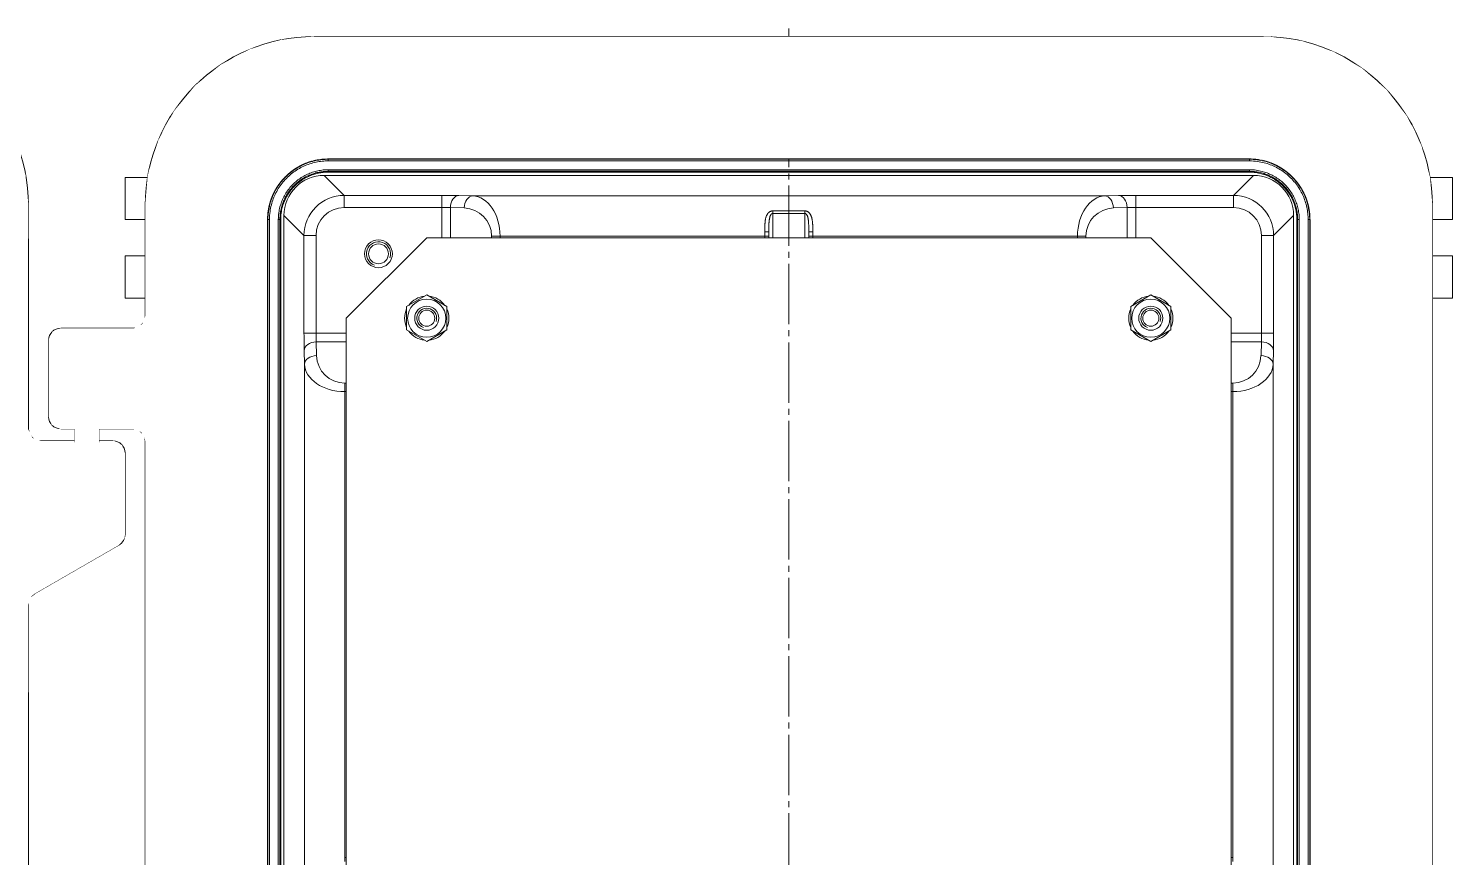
# Model space of a CAD drawing. Header units: millimetres. Extents: x -922 to 949, y -705 to 942.
# Drawn here: x 594.6 to 948.6, y 542.2 to 748.2 of the extents above; entities that cross this region are included whole.
import ezdxf

# ---------------------------------------------------------------- set-up
doc = ezdxf.new("R2010")
doc.units = ezdxf.units.MM
doc.linetypes.add('K5LT_AXLED', pattern=[19.5, 15, -1.5, 1.5, -1.5])
doc.linetypes.add('K5LT_THIN', pattern=[0])

# ---------------------------------------------------------------- blocks, each defined once
blk = doc.blocks.new('WIPEOUTCOLORING1')
blk.add_wipeout([(593.81, 712.39), (564.31, 371.72), (594.61, 704.24)])
blk.add_wipeout([(564.31, 371.72), (587.41, 344.7), (594.61, 704.24)])
blk.add_wipeout([(587.41, 344.7), (591.31, 351.9), (594.61, 704.24)])
blk.add_wipeout([(591.31, 351.9), (593.74, 359.72), (594.61, 648.73)])
blk.add_wipeout([(594.61, 648.73), (593.74, 359.72), (594.63, 648.42)])
blk.add_wipeout([(593.74, 359.72), (594.61, 605.14), (594.63, 648.42)])
blk.add_wipeout([(594.63, 648.42), (594.61, 605.14), (595.6, 646.5)])
blk.add_wipeout([(594.61, 605.14), (595.38, 607.15), (595.6, 646.5)])
blk.add_wipeout([(595.6, 646.5), (595.38, 607.15), (597.61, 645.73)])
blk.add_wipeout([(595.38, 607.15), (596.11, 607.74), (597.61, 645.73)])
blk.add_wipeout([(597.61, 645.73), (596.11, 607.74), (603.11, 645.73)])
blk.add_wipeout([(596.11, 607.74), (617.11, 619.86), (603.11, 645.73)])
blk.add_wipeout([(603.11, 645.73), (617.11, 619.86), (612.11, 645.73)])
blk.add_wipeout([(617.11, 619.86), (618.47, 621.54), (612.11, 645.73)])
blk.add_wipeout([(612.11, 645.73), (618.47, 621.54), (615.61, 645.73)])
blk.add_wipeout([(618.47, 621.54), (618.61, 622.46), (615.61, 645.73)])
blk.add_wipeout([(615.61, 645.73), (618.61, 622.46), (615.92, 645.71)])
blk.add_wipeout([(618.61, 622.46), (618.61, 623.73), (615.92, 645.71)])
blk.add_wipeout([(615.92, 645.71), (618.61, 623.73), (617.84, 644.74)])
blk.add_wipeout([(618.61, 623.73), (618.61, 642.73), (617.84, 644.74)])
blk = doc.blocks.new('U17')
at = {"color": 7, "linetype": 'K5LT_THIN', "lineweight": 18}
for p, q in [((594.61, 704.24), (594.61, 648.73)), ((597.61, 645.73), (603.11, 645.73)), ((603.38, 645.46), (603.11, 645.73)), ((603.11, 645.73), (606.11, 645.73)), ((612.11, 645.73), (615.61, 645.73)), ((615.34, 645.46), (615.61, 645.73)), ((600.11, 623.73), (600.11, 642.73)), ((600.38, 642.46), (600.11, 642.73)), ((600.38, 624), (600.38, 642.46)), ((609.35, 624.15), (609.35, 642.31)), ((618.34, 642.46), (618.61, 642.73)), ((618.34, 642.46), (618.34, 624)), ((618.61, 642.73), (618.61, 623.73)), ((600.38, 624), (600.11, 623.73)), ((618.34, 624), (618.61, 623.73)), ((618.61, 623.73), (618.61, 622.46)), ((617.11, 619.86), (596.11, 607.74)), ((603.38, 621), (603.11, 620.73)), ((615.61, 620.73), (603.11, 620.73)), ((615.34, 621), (615.61, 620.73)), ((594.61, 605.14), (594.61, 467.32))]:
    blk.add_line(p, q, dxfattribs=at)
for centre, major_axis, ratio, start_param, end_param in [((552.6, 704.21), (-29.72, -29.72), 0.999315, 2.356537, 3.926648), ((597.61, 648.73), (-2.12, -2.12), 0.999315, 5.49813, 7.068241), ((603.11, 642.73), (-2.12, 2.12), 0.999315, 5.49813, 7.068241), ((603.38, 642.46), (-2.12, -2.12), 0.999315, 3.927333, 5.497445), ((609.38, 645.46), (-6, 0), 0.026186, 0.02618, 1.566645), ((609.11, 645.47), (-4, 0), 0.026186, 5.560451, 6.283185), ((609.11, 645.47), (-4, 0), 0.026186, 0, 3.141593), ((609.35, 645.46), (6, 0), 0.026186, 4.713219, 6.257005), ((609.11, 645.47), (-4, 0), 0.026186, 3.141593, 3.864327), ((615.34, 642.46), (-2.12, 2.12), 0.999315, 3.927333, 5.497445), ((615.61, 642.73), (-2.12, -2.12), 0.999315, 2.356537, 3.926648), ((609.38, 642.47), (-9, 0), 0.017457, 0.02618, 1.567475), ((609.35, 642.47), (9, 0), 0.017457, 4.712389, 6.257005), ((603.11, 623.73), (-2.12, -2.12), 0.999315, 5.49813, 7.068241), ((609.38, 623.99), (-9, 0), 0.017457, 4.71571, 6.257005), ((603.38, 624), (2.12, -2.12), 0.999315, 3.927333, 5.497445), ((609.35, 623.99), (9, 0), 0.017457, 0.02618, 1.570796), ((615.34, 624), (2.12, 2.12), 0.999315, 3.927333, 5.497445), ((615.61, 623.73), (2.12, -2.12), 0.999315, 5.49813, 7.068241), ((609.38, 620.99), (-6, 0), 0.026186, 4.71654, 6.257005), ((609.11, 620.99), (-4, 0), 0.026186, 3.141593, 6.283185), ((609.11, 620.99), (-4, 0), 0.026186, 0, 1.570796), ((609.11, 620.99), (-4, 0), 0.026186, 1.570796, 3.141593), ((609.35, 620.99), (6, 0), 0.026186, 0.02618, 1.569966), ((615.61, 622.46), (-2.6, 1.5), 0.999543, 2.618192, 3.664994), ((597.61, 605.14), (-2.6, 1.5), 0.999543, 5.759784, 6.806586)]:
    blk.add_ellipse(centre, major_axis=major_axis, ratio=ratio, start_param=start_param, end_param=end_param, dxfattribs=at)
for points in [[(609.35, 645.31), (609.35, 645.3), (609.35, 645.27), (609.35, 645.17), (609.35, 645.04), (609.35, 644.86), (609.35, 644.64), (609.35, 644.39), (609.35, 644.01), (609.35, 643.59), (609.35, 643.17), (609.35, 642.92), (609.35, 642.71), (609.35, 642.55), (609.35, 642.41), (609.35, 642.34), (609.35, 642.31)], [(609.35, 621.15), (609.35, 621.15), (609.35, 621.18), (609.35, 621.28), (609.35, 621.42), (609.35, 621.6), (609.35, 621.81), (609.35, 622.07), (609.35, 622.44), (609.35, 622.87), (609.35, 623.29), (609.35, 623.54), (609.35, 623.74), (609.35, 623.91), (609.35, 624.04), (609.35, 624.12), (609.35, 624.15)]]:
    blk.add_open_spline(points, degree=3, knots=[0, 0, 0, 0, 1.69101, 3.165231, 4.488389, 5.840316, 7.232164, 8.583142, 9.933796, 12.685377, 13.89391, 14.836375, 15.504792, 16.171259, 16.669662, 17, 17, 17, 17], dxfattribs=at)
blk.add_blockref('WIPEOUTCOLORING1', (0, 0))
blk = doc.blocks.new('WIPEOUTCOLORING2')
for points in [[(901.64, 746.23), (783.62, 746.23), (903.17, 746.2)], [(653.92, 536.23), (653.92, 700.73), (620.62, 398.73)], [(600.61, 672.95), (599.64, 671.03), (602.62, 673.73)]]:
    blk.add_wipeout(points)
for points in [[(903.17, 746.2), (783.62, 746.23), (911.28, 745.11)], [(620.62, 398.73), (653.92, 700.73), (623.62, 426.73)]]:
    blk.add_wipeout(points)
for points in [[(783.62, 746.23), (665.61, 746.23), (911.28, 745.11)], [(653.92, 700.73), (653.94, 701.56), (623.62, 426.73)]]:
    blk.add_wipeout(points)
for points in [[(911.28, 745.11), (665.61, 746.23), (919.03, 742.46)], [(623.62, 426.73), (653.94, 701.56), (623.62, 536.23)]]:
    blk.add_wipeout(points)
for points in [[(665.61, 746.23), (657.46, 745.43), (919.03, 742.46)], [(653.94, 701.56), (653.99, 702.19), (623.62, 536.23)]]:
    blk.add_wipeout(points)
for points in [[(919.03, 742.46), (657.46, 745.43), (926.12, 738.36)], [(623.62, 536.23), (653.99, 702.19), (623.62, 645.73)]]:
    blk.add_wipeout(points)
for points in [[(657.46, 745.43), (649.62, 743.07), (926.12, 738.36)], [(653.99, 702.19), (654.02, 702.51), (623.62, 645.73)]]:
    blk.add_wipeout(points)
for points in [[(926.12, 738.36), (649.62, 743.07), (932.27, 732.96)], [(623.62, 645.73), (654.02, 702.51), (623.61, 646.03)]]:
    blk.add_wipeout(points)
for points in [[(649.62, 743.07), (642.39, 739.23), (932.27, 732.96)], [(654.02, 702.51), (654.04, 702.67), (623.61, 646.03)]]:
    blk.add_wipeout(points)
for points in [[(932.27, 732.96), (642.39, 739.23), (937.26, 726.47)], [(623.61, 646.03), (654.04, 702.67), (622.63, 647.95)]]:
    blk.add_wipeout(points)
for points in [[(642.39, 739.23), (636.04, 734.06), (937.26, 726.47)], [(654.04, 702.67), (654.05, 702.74), (622.63, 647.95)]]:
    blk.add_wipeout(points)
for points in [[(937.26, 726.47), (636.04, 734.06), (940.89, 719.13)], [(622.63, 647.95), (654.05, 702.74), (620.62, 648.73)]]:
    blk.add_wipeout(points)
for points in [[(636.04, 734.06), (630.82, 727.75), (940.89, 719.13)], [(654.05, 702.74), (654.06, 702.78), (620.62, 648.73)]]:
    blk.add_wipeout(points)
for points in [[(899.58, 715.86), (940.89, 719.13), (898.95, 715.91)], [(620.62, 648.73), (654.06, 702.78), (612.11, 648.73)]]:
    blk.add_wipeout(points)
for points in [[(940.89, 719.13), (899.58, 715.86), (943.04, 711.23)], [(654.06, 702.78), (654.18, 703.5), (612.11, 648.73)]]:
    blk.add_wipeout(points)
for points in [[(899.58, 715.86), (899.9, 715.82), (943.04, 711.23)], [(654.18, 703.5), (654.29, 704.05), (612.11, 648.73)]]:
    blk.add_wipeout(points)
for points in [[(901.96, 715.44), (943.04, 711.23), (901.92, 715.45)], [(654.29, 704.05), (654.35, 704.33), (612.11, 648.73)]]:
    blk.add_wipeout(points)
for points in [[(900.9, 715.67), (943.04, 711.23), (900.18, 715.79)], [(654.35, 704.33), (654.39, 704.46), (612.11, 648.73)]]:
    blk.add_wipeout(points)
for points in [[(900.18, 715.79), (943.04, 711.23), (900.14, 715.79)], [(654.39, 704.46), (654.4, 704.53), (612.11, 648.73)]]:
    blk.add_wipeout(points)
for points in [[(900.06, 715.8), (943.04, 711.23), (899.9, 715.82)], [(654.4, 704.53), (654.41, 704.56), (612.11, 648.73)]]:
    blk.add_wipeout(points)
for points in [[(943.04, 711.23), (900.06, 715.8), (900.14, 715.79)], [(654.41, 704.56), (654.57, 705.12), (612.11, 648.73)]]:
    blk.add_wipeout(points)
for points in [[(901.45, 715.56), (943.04, 711.23), (900.9, 715.67)], [(654.57, 705.12), (654.73, 705.63), (612.11, 648.73)]]:
    blk.add_wipeout(points)
for points in [[(901.72, 715.5), (943.04, 711.23), (901.45, 715.56)], [(654.73, 705.63), (654.82, 705.89), (612.11, 648.73)]]:
    blk.add_wipeout(points)
for points in [[(901.86, 715.46), (943.04, 711.23), (901.72, 715.5)], [(654.82, 705.89), (654.87, 706.01), (612.11, 648.73)]]:
    blk.add_wipeout(points)
for points in [[(943.04, 711.23), (901.86, 715.46), (901.92, 715.45)], [(654.87, 706.01), (654.89, 706.08), (612.11, 648.73)]]:
    blk.add_wipeout(points)
for points in [[(943.04, 711.23), (901.96, 715.44), (943.62, 704.24)], [(654.89, 706.08), (654.9, 706.11), (612.11, 648.73)]]:
    blk.add_wipeout(points)
for points in [[(903.28, 715.03), (943.62, 704.24), (903.03, 715.12)], [(654.9, 706.11), (655.12, 706.66), (612.11, 648.73)]]:
    blk.add_wipeout(points)
for points in [[(902.52, 715.28), (943.62, 704.24), (901.96, 715.44)], [(655.12, 706.66), (655.35, 707.16), (612.11, 648.73)]]:
    blk.add_wipeout(points)
for points in [[(943.62, 704.24), (902.52, 715.28), (903.03, 715.12)], [(655.35, 707.16), (655.47, 707.41), (612.11, 648.73)]]:
    blk.add_wipeout(points)
for points in [[(943.62, 704.24), (903.28, 715.03), (943.62, 700.73)], [(655.47, 707.41), (655.53, 707.53), (612.11, 648.73)]]:
    blk.add_wipeout(points)
for points in [[(905.58, 713.98), (943.62, 700.73), (905.02, 714.27)], [(655.53, 707.53), (655.56, 707.6), (612.11, 648.73)]]:
    blk.add_wipeout(points)
for points in [[(904.05, 714.73), (943.62, 700.73), (903.5, 714.95)], [(655.56, 707.6), (655.57, 707.63), (612.11, 648.73)]]:
    blk.add_wipeout(points)
for points in [[(903.5, 714.95), (943.62, 700.73), (903.47, 714.96)], [(655.57, 707.63), (655.87, 708.18), (612.11, 648.73)]]:
    blk.add_wipeout(points)
for points in [[(903.41, 714.98), (943.62, 700.73), (903.28, 715.03)], [(655.87, 708.18), (656.15, 708.66), (612.11, 648.73)]]:
    blk.add_wipeout(points)
for points in [[(943.62, 700.73), (903.41, 714.98), (903.47, 714.96)], [(656.15, 708.66), (656.3, 708.9), (612.11, 648.73)]]:
    blk.add_wipeout(points)
for points in [[(904.55, 714.5), (943.62, 700.73), (904.05, 714.73)], [(656.3, 708.9), (656.38, 709.02), (612.11, 648.73)]]:
    blk.add_wipeout(points)
for points in [[(904.8, 714.38), (943.62, 700.73), (904.55, 714.5)], [(656.38, 709.02), (656.41, 709.07), (612.11, 648.73)]]:
    blk.add_wipeout(points)
for points in [[(904.93, 714.32), (943.62, 700.73), (904.8, 714.38)], [(656.41, 709.07), (656.43, 709.1), (612.11, 648.73)]]:
    blk.add_wipeout(points)
for points in [[(904.99, 714.29), (943.62, 700.73), (904.93, 714.32)], [(656.43, 709.1), (656.78, 709.61), (612.11, 648.73)]]:
    blk.add_wipeout(points)
for points in [[(943.62, 700.73), (904.99, 714.29), (905.02, 714.27)], [(602.62, 673.73), (599.64, 671.03), (620.62, 673.73)]]:
    blk.add_wipeout(points)
for points in [[(940.89, 719.13), (630.82, 727.75), (898.95, 715.91)], [(943.62, 700.73), (905.58, 713.98), (943.62, 691.73)], [(599.64, 671.03), (599.62, 670.73), (620.62, 673.73)]]:
    blk.add_wipeout(points)
for points in [[(898.12, 715.93), (630.82, 727.75), (783.62, 715.93)], [(907.85, 712.41), (943.62, 691.73), (907.82, 712.43)], [(620.62, 673.73), (599.62, 670.73), (620.93, 673.74)]]:
    blk.add_wipeout(points)
for points in [[(783.62, 715.93), (630.82, 727.75), (669.12, 715.93)], [(906.5, 713.42), (943.62, 691.73), (906.47, 713.43)], [(599.62, 670.73), (599.62, 651.73), (620.93, 673.74)]]:
    blk.add_wipeout(points)
for points in [[(630.82, 727.75), (626.92, 720.55), (669.12, 715.93)], [(906.47, 713.43), (943.62, 691.73), (906.41, 713.47)]]:
    blk.add_wipeout(points)
for points in [[(669.12, 715.93), (626.92, 720.55), (667.54, 715.85)], [(906.06, 713.69), (943.62, 691.73), (905.58, 713.98)]]:
    blk.add_wipeout(points)
for points in [[(626.92, 720.55), (624.49, 712.73), (667.54, 715.85)], [(906.29, 713.55), (943.62, 691.73), (906.06, 713.69)]]:
    blk.add_wipeout(points)
for points in [[(667.54, 715.85), (624.49, 712.73), (667.51, 715.84)], [(943.62, 691.73), (906.29, 713.55), (906.41, 713.47)]]:
    blk.add_wipeout(points)
for points in [[(624.49, 712.73), (624.21, 711.23), (667.51, 715.84)], [(907, 713.07), (943.62, 691.73), (906.5, 713.42)]]:
    blk.add_wipeout(points)
for points in [[(667.51, 715.84), (624.21, 711.23), (667.44, 715.84)], [(907.44, 712.74), (943.62, 691.73), (907, 713.07)]]:
    blk.add_wipeout(points)
for points in [[(665.45, 715.48), (624.21, 711.23), (664.93, 715.34)], [(907.66, 712.56), (943.62, 691.73), (907.44, 712.74)]]:
    blk.add_wipeout(points)
for points in [[(664.93, 715.34), (624.21, 711.23), (664.34, 715.16)], [(907.77, 712.48), (943.62, 691.73), (907.66, 712.56)]]:
    blk.add_wipeout(points)
for points in [[(624.21, 711.23), (623.62, 704.24), (664.34, 715.16)], [(943.62, 691.73), (907.77, 712.48), (907.82, 712.43)]]:
    blk.add_wipeout(points)
for points in [[(664.34, 715.16), (623.62, 704.24), (664.31, 715.15)], [(908.32, 712), (943.62, 691.73), (907.85, 712.41)]]:
    blk.add_wipeout(points)
for points in [[(664.11, 715.08), (623.62, 704.24), (663.85, 714.99)], [(943.62, 691.73), (908.32, 712), (943.62, 681.23)]]:
    blk.add_wipeout(points)
for points in [[(663.85, 714.99), (623.62, 704.24), (663.34, 714.79)], [(912.99, 703.91), (943.62, 681.23), (912.98, 703.94)]]:
    blk.add_wipeout(points)
for points in [[(623.62, 704.24), (623.62, 700.73), (663.34, 714.79)], [(911.14, 708.58), (943.62, 681.23), (911.12, 708.61)]]:
    blk.add_wipeout(points)
for points in [[(663.34, 714.79), (623.62, 700.73), (662.76, 714.54)], [(911.12, 708.61), (943.62, 681.23), (911.08, 708.67)]]:
    blk.add_wipeout(points)
for points in [[(661.27, 713.74), (623.62, 700.73), (661.24, 713.73)], [(909.86, 710.38), (943.62, 681.23), (909.5, 710.8)]]:
    blk.add_wipeout(points)
for points in [[(661.24, 713.73), (623.62, 700.73), (661.18, 713.69)], [(909.5, 710.8), (943.62, 681.23), (909.09, 711.26)]]:
    blk.add_wipeout(points)
for points in [[(623.62, 700.73), (623.62, 691.73), (661.18, 713.69)], [(908.72, 711.63), (943.62, 681.23), (908.32, 712)]]:
    blk.add_wipeout(points)
for points in [[(661.18, 713.69), (623.62, 691.73), (661.06, 713.62)], [(908.92, 711.43), (943.62, 681.23), (908.72, 711.63)]]:
    blk.add_wipeout(points)
for points in [[(659.05, 712.11), (623.62, 691.73), (658.59, 711.69)], [(909.01, 711.33), (943.62, 681.23), (908.92, 711.43)]]:
    blk.add_wipeout(points)
for points in [[(658.59, 711.69), (623.62, 691.73), (658.57, 711.67)], [(909.06, 711.28), (943.62, 681.23), (909.01, 711.33)]]:
    blk.add_wipeout(points)
for points in [[(623.62, 691.73), (623.62, 681.23), (658.57, 711.67)], [(943.62, 681.23), (909.06, 711.28), (909.09, 711.26)]]:
    blk.add_wipeout(points)
for points in [[(658.57, 711.67), (623.62, 681.23), (658.52, 711.62)], [(910.55, 709.48), (943.62, 681.23), (910.19, 709.98)]]:
    blk.add_wipeout(points)
for points in [[(658.42, 711.52), (623.62, 681.23), (658.22, 711.33)], [(910.19, 709.98), (943.62, 681.23), (910.16, 710)]]:
    blk.add_wipeout(points)
for points in [[(658.22, 711.33), (623.62, 681.23), (657.84, 710.92)], [(910.04, 710.17), (943.62, 681.23), (909.86, 710.38)]]:
    blk.add_wipeout(points)
for points in [[(623.62, 681.23), (623.62, 676.73), (657.84, 710.92)], [(910.12, 710.06), (943.62, 681.23), (910.04, 710.17)]]:
    blk.add_wipeout(points)
for points in [[(657.84, 710.92), (623.62, 676.73), (657.44, 710.46)], [(943.62, 681.23), (910.12, 710.06), (910.16, 710)]]:
    blk.add_wipeout(points)
for points in [[(623.62, 676.73), (622.85, 674.72), (657.44, 710.46)], [(910.86, 709.02), (943.62, 681.23), (910.55, 709.48)]]:
    blk.add_wipeout(points)
for points in [[(657.44, 710.46), (622.85, 674.72), (657.42, 710.43)], [(911.01, 708.79), (943.62, 681.23), (910.86, 709.02)]]:
    blk.add_wipeout(points)
for points in [[(943.62, 681.23), (911.01, 708.79), (911.08, 708.67)], [(620.93, 673.74), (599.62, 651.73), (622.85, 674.72)]]:
    blk.add_wipeout(points)
for points in [[(912.18, 706.51), (943.62, 681.23), (911.93, 707.09)], [(599.62, 651.73), (600.39, 649.72), (622.85, 674.72)]]:
    blk.add_wipeout(points)
for points in [[(622.85, 674.72), (600.39, 649.72), (657.42, 710.43)], [(911.93, 707.09), (943.62, 681.23), (911.91, 707.12)]]:
    blk.add_wipeout(points)
for points in [[(600.39, 649.72), (602.32, 648.74), (657.42, 710.43)], [(911.44, 708.05), (943.62, 681.23), (911.14, 708.58)]]:
    blk.add_wipeout(points)
for points in [[(657.42, 710.43), (602.32, 648.74), (657.37, 710.38)], [(911.7, 707.56), (943.62, 681.23), (911.44, 708.05)]]:
    blk.add_wipeout(points)
for points in [[(602.32, 648.74), (602.62, 648.73), (657.37, 710.38)], [(911.82, 707.31), (943.62, 681.23), (911.7, 707.56)]]:
    blk.add_wipeout(points)
for points in [[(657.37, 710.38), (602.62, 648.73), (657.29, 710.27)], [(911.88, 707.18), (943.62, 681.23), (911.82, 707.31)]]:
    blk.add_wipeout(points)
for points in [[(602.62, 648.73), (606.11, 648.73), (657.29, 710.27)], [(943.62, 681.23), (911.88, 707.18), (911.91, 707.12)]]:
    blk.add_wipeout(points)
for points in [[(657.29, 710.27), (606.11, 648.73), (657.11, 710.05)], [(912.55, 705.51), (943.62, 681.23), (912.54, 705.54)]]:
    blk.add_wipeout(points)
for points in [[(606.11, 648.73), (606.11, 645.4), (657.11, 710.05)], [(912.54, 705.54), (943.62, 681.23), (912.52, 705.61)]]:
    blk.add_wipeout(points)
for points in [[(657.11, 710.05), (606.11, 645.4), (656.78, 709.61)], [(912.38, 706), (943.62, 681.23), (912.18, 706.51)]]:
    blk.add_wipeout(points)
for points in [[(912.47, 705.74), (943.62, 681.23), (912.38, 706)], [(612.11, 648.73), (606.11, 645.4), (612.11, 645.4)]]:
    blk.add_wipeout(points)
for points in [[(606.11, 645.4), (612.11, 648.73), (656.78, 709.61)], [(943.62, 681.23), (912.47, 705.74), (912.52, 705.61)]]:
    blk.add_wipeout(points)
for points in [[(623.62, 681.23), (658.42, 711.52), (658.52, 711.62)], [(912.73, 704.92), (943.62, 681.23), (912.55, 705.51)]]:
    blk.add_wipeout(points)
for points in [[(659.87, 712.79), (623.62, 691.73), (659.85, 712.77)], [(912.87, 704.4), (943.62, 681.23), (912.73, 704.92)]]:
    blk.add_wipeout(points)
for points in [[(659.85, 712.77), (623.62, 691.73), (659.79, 712.73)], [(912.93, 704.13), (943.62, 681.23), (912.87, 704.4)]]:
    blk.add_wipeout(points)
for points in [[(659.47, 712.47), (623.62, 691.73), (659.05, 712.11)], [(912.96, 704), (943.62, 681.23), (912.93, 704.13)]]:
    blk.add_wipeout(points)
for points in [[(659.68, 712.64), (623.62, 691.73), (659.47, 712.47)], [(943.62, 681.23), (912.96, 704), (912.98, 703.94)]]:
    blk.add_wipeout(points)
for points in [[(623.62, 691.73), (659.68, 712.64), (659.79, 712.73)], [(913.1, 703.31), (943.62, 681.23), (912.99, 703.91)]]:
    blk.add_wipeout(points)
for points in [[(660.37, 713.16), (623.62, 691.73), (659.87, 712.79)], [(943.62, 681.23), (913.1, 703.31), (943.62, 536.23)]]:
    blk.add_wipeout(points)
for points in [[(660.83, 713.47), (623.62, 691.73), (660.37, 713.16)], [(913.24, 702.31), (943.62, 536.23), (913.24, 702.34)]]:
    blk.add_wipeout(points)
for points in [[(623.62, 691.73), (660.83, 713.47), (661.06, 713.62)], [(913.18, 702.79), (943.62, 536.23), (913.1, 703.31)]]:
    blk.add_wipeout(points)
for points in [[(661.8, 714.05), (623.62, 700.73), (661.27, 713.74)], [(913.21, 702.54), (943.62, 536.23), (913.18, 702.79)]]:
    blk.add_wipeout(points)
for points in [[(662.29, 714.31), (623.62, 700.73), (661.8, 714.05)], [(913.23, 702.41), (943.62, 536.23), (913.21, 702.54)]]:
    blk.add_wipeout(points)
for points in [[(662.54, 714.43), (623.62, 700.73), (662.29, 714.31)], [(943.62, 536.23), (913.23, 702.41), (913.24, 702.34)]]:
    blk.add_wipeout(points)
for points in [[(662.67, 714.49), (623.62, 700.73), (662.54, 714.43)], [(943.62, 536.23), (913.24, 702.31), (943.62, 391.23)]]:
    blk.add_wipeout(points)
for points in [[(662.73, 714.52), (623.62, 700.73), (662.67, 714.49)], [(943.62, 391.23), (913.24, 702.31), (943.62, 380.73)]]:
    blk.add_wipeout(points)
for points in [[(623.62, 700.73), (662.73, 714.52), (662.76, 714.54)], [(913.24, 702.31), (913.32, 700.73), (943.62, 380.73)]]:
    blk.add_wipeout(points)
for points in [[(664.24, 715.13), (623.62, 704.24), (664.11, 715.08)], [(943.62, 380.73), (913.32, 700.73), (943.62, 371.73)]]:
    blk.add_wipeout(points)
for points in [[(623.62, 704.24), (664.24, 715.13), (664.31, 715.15)], [(913.32, 700.73), (913.32, 536.23), (943.62, 371.73)]]:
    blk.add_wipeout(points)
blk.add_wipeout([(666.54, 715.71), (624.21, 711.23), (665.94, 715.59)])
blk.add_wipeout([(665.94, 715.59), (624.21, 711.23), (665.91, 715.59)])
blk.add_wipeout([(665.71, 715.54), (624.21, 711.23), (665.45, 715.48)])
blk.add_wipeout([(665.84, 715.57), (624.21, 711.23), (665.71, 715.54)])
blk.add_wipeout([(624.21, 711.23), (665.84, 715.57), (665.91, 715.59)])
blk.add_wipeout([(667.05, 715.79), (624.21, 711.23), (666.54, 715.71)])
blk.add_wipeout([(667.31, 715.82), (624.21, 711.23), (667.05, 715.79)])
blk.add_wipeout([(624.21, 711.23), (667.31, 715.82), (667.44, 715.84)])
blk.add_wipeout([(630.82, 727.75), (898.12, 715.93), (898.95, 715.91)])
blk = doc.blocks.new('U18')
at = {"color": 30, "linetype": 'K5LT_AXLED', "lineweight": 18, "true_color": 0xff8000}
blk.add_line((783.62, 748.23), (783.62, 324.23), dxfattribs=at)
at = {"color": 7, "linetype": 'K5LT_THIN', "lineweight": 18}
for p, q in [((665.61, 746.23), (901.64, 746.23)), ((669.12, 715.93), (898.12, 715.93)), ((669.12, 715.93), (669.12, 715.73)), ((669.12, 715.73), (898.12, 715.73)), ((669.12, 715.73), (669.12, 715.33)), ((669.12, 715.33), (898.12, 715.33)), ((898.12, 715.93), (898.12, 715.73)), ((898.12, 715.73), (898.12, 715.33)), ((668.12, 711.73), (899.12, 711.73)), ((673.09, 706.75), (668.12, 711.73)), ((669.12, 713.13), (669.12, 712.73)), ((669.12, 713.13), (898.12, 713.13)), ((669.12, 712.73), (898.12, 712.73)), ((669.12, 712.73), (669.12, 712.53)), ((669.12, 712.53), (898.12, 712.53)), ((894.15, 706.75), (899.12, 711.73)), ((898.12, 713.13), (898.12, 712.73)), ((898.12, 712.73), (898.12, 712.53)), ((618.62, 700.73), (618.62, 711.23)), ((618.62, 711.23), (624.21, 711.23)), ((943.04, 711.23), (948.62, 711.23)), ((948.62, 711.23), (948.62, 700.73)), ((697.38, 706.75), (673.09, 706.75)), ((673.09, 703.75), (673.09, 706.75)), ((697.38, 706.75), (697.38, 703.75)), ((705.05, 706.62), (701.62, 706.7)), ((862.19, 706.62), (705.05, 706.62)), ((862.19, 706.62), (865.62, 706.7)), ((894.15, 706.75), (869.86, 706.75)), ((869.86, 703.75), (869.86, 706.75)), ((894.15, 706.75), (894.15, 703.75)), ((623.62, 676.73), (623.62, 704.24)), ((658.12, 370.72), (658.12, 701.73)), ((663.1, 696.75), (658.12, 701.73)), ((697.38, 703.75), (673.09, 703.75)), ((697.38, 696.23), (697.38, 703.75)), ((702.93, 703.62), (699.5, 703.71)), ((699.5, 696.23), (699.5, 703.71)), ((787.59, 702.9), (779.65, 702.9)), ((779.65, 702.9), (779.65, 702.28)), ((787.59, 702.28), (779.65, 702.28)), ((779.65, 702.28), (779.65, 696.23)), ((787.59, 702.9), (787.59, 702.28)), ((787.59, 696.23), (787.59, 702.28)), ((864.32, 703.62), (867.74, 703.71)), ((867.74, 703.71), (867.74, 696.23)), ((894.15, 703.75), (869.86, 703.75)), ((869.86, 703.75), (869.86, 696.23)), ((904.14, 696.75), (909.12, 701.73)), ((909.12, 701.73), (909.12, 370.72)), ((943.62, 704.24), (943.62, 368.21)), ((623.62, 700.73), (618.62, 700.73)), ((653.92, 371.72), (653.92, 700.73)), ((653.92, 700.73), (654.12, 700.73)), ((654.12, 371.72), (654.12, 700.73)), ((654.12, 700.73), (654.52, 700.73)), ((654.52, 371.72), (654.52, 700.73)), ((656.72, 700.73), (657.12, 700.73)), ((656.72, 371.72), (656.72, 700.73)), ((657.12, 371.72), (657.12, 700.73)), ((657.12, 700.73), (657.32, 700.73)), ((657.32, 371.72), (657.32, 700.73)), ((778.65, 697.59), (778.65, 696.23)), ((788.59, 696.23), (788.59, 697.59)), ((909.92, 700.73), (909.92, 371.72)), ((910.12, 700.73), (909.92, 700.73)), ((910.12, 700.73), (910.12, 371.72)), ((910.52, 700.73), (910.12, 700.73)), ((910.52, 700.73), (910.52, 371.72)), ((912.72, 700.73), (912.72, 371.72)), ((913.12, 700.73), (912.72, 700.73)), ((913.12, 700.73), (913.12, 371.72)), ((913.32, 700.73), (913.12, 700.73)), ((913.32, 700.73), (913.32, 371.72)), ((948.62, 700.73), (943.62, 700.73)), ((663.1, 696.75), (666.1, 696.75)), ((663.1, 696.75), (663.1, 672.47)), ((666.1, 696.75), (666.1, 672.47)), ((673.62, 676.23), (693.62, 696.23)), ((693.62, 696.23), (873.62, 696.23)), ((709.74, 696.62), (711.86, 696.62)), ((709.74, 696.23), (709.74, 696.62)), ((777.65, 696.62), (711.86, 696.62)), ((711.86, 696.23), (711.86, 696.62)), ((777.65, 696.62), (778.65, 696.62)), ((777.65, 696.62), (777.65, 696.23)), ((778.65, 696.62), (778.65, 696.23)), ((789.59, 696.62), (788.6, 696.62)), ((788.6, 696.23), (788.6, 696.62)), ((855.38, 696.62), (789.59, 696.62)), ((789.59, 696.23), (789.59, 696.62)), ((857.5, 696.62), (855.38, 696.62)), ((855.38, 696.62), (855.38, 696.23)), ((857.5, 696.62), (857.5, 696.23)), ((873.62, 696.23), (893.62, 676.23)), ((901.14, 696.75), (904.14, 696.75)), ((901.14, 672.47), (901.14, 696.75)), ((904.14, 672.47), (904.14, 696.75)), ((618.62, 681.23), (618.62, 691.73)), ((618.62, 691.73), (623.62, 691.73)), ((943.62, 691.73), (948.62, 691.73)), ((948.62, 691.73), (948.62, 681.23)), ((623.62, 681.23), (618.62, 681.23)), ((688.62, 679.11), (693.62, 682)), ((693.62, 682), (698.62, 679.11)), ((868.62, 679.11), (873.62, 682)), ((873.62, 682), (878.62, 679.11)), ((948.62, 681.23), (943.62, 681.23)), ((673.62, 396.23), (673.62, 676.23)), ((688.62, 673.34), (688.62, 679.11)), ((698.62, 679.11), (698.62, 673.34)), ((868.62, 673.34), (868.62, 679.11)), ((878.62, 679.11), (878.62, 673.34)), ((893.62, 676.23), (893.62, 396.23)), ((602.62, 673.73), (620.62, 673.73)), ((693.62, 670.45), (688.62, 673.34)), ((698.62, 673.34), (693.62, 670.45)), ((873.62, 670.45), (868.62, 673.34)), ((878.62, 673.34), (873.62, 670.45)), ((599.62, 651.73), (599.62, 670.73)), ((666.1, 672.47), (663.1, 672.47)), ((666.1, 672.47), (673.62, 672.47)), ((666.23, 666.92), (666.14, 670.35)), ((666.14, 670.35), (673.62, 670.35)), ((893.62, 672.47), (901.14, 672.47)), ((893.62, 670.35), (901.1, 670.35)), ((901.01, 666.92), (901.1, 670.35)), ((904.14, 672.47), (901.14, 672.47)), ((663.23, 664.8), (663.14, 668.23)), ((904.01, 664.8), (904.1, 668.23)), ((663.23, 664.8), (663.23, 407.65)), ((904.01, 407.65), (904.01, 664.8)), ((673.23, 660.11), (673.23, 657.99)), ((673.23, 660.11), (673.62, 660.11)), ((893.62, 660.11), (894.01, 660.11)), ((894.01, 660.11), (894.01, 657.99)), ((673.23, 657.99), (673.23, 542.2)), ((673.23, 657.99), (673.62, 657.99)), ((893.62, 657.99), (894.01, 657.99)), ((894.01, 542.2), (894.01, 657.99)), ((620.62, 648.73), (602.62, 648.73)), ((606.11, 645.4), (606.11, 648.73)), ((612.11, 645.4), (612.11, 648.73)), ((623.62, 426.73), (623.62, 645.73)), ((673.23, 542.2), (673.23, 541.2)), ((673.62, 542.2), (673.23, 542.2)), ((894.01, 542.2), (893.62, 542.2)), ((894.01, 542.2), (894.01, 541.2))]:
    blk.add_line(p, q, dxfattribs=at)
for centre, radius in [((684.62, 732.23), 5.1), ((684.62, 732.23), 4.19), ((750.62, 732.23), 5.1), ((750.62, 732.23), 4.19), ((816.62, 732.23), 5.1), ((816.62, 732.23), 4.19), ((882.62, 732.23), 5.1), ((882.62, 732.23), 4.19), ((681.62, 692.23), 3.46), ((681.62, 692.23), 2.46), ((637.62, 686.23), 5.1), ((637.62, 686.23), 4.19), ((929.62, 686.23), 5.1), ((929.62, 686.23), 4.19), ((693.62, 676.23), 4.75), ((873.62, 676.23), 4.75), ((693.62, 676.23), 3), ((693.62, 676.23), 2), ((873.62, 676.23), 3), ((873.62, 676.23), 2), ((637.62, 611.23), 5.1), ((929.62, 611.23), 5.1), ((637.62, 611.23), 4.19), ((929.62, 611.23), 4.19)]:
    blk.add_circle(centre, radius, dxfattribs=at)
for centre, radius, start, end in [((684.62, 732.23), 5, 340, 250), ((750.62, 732.23), 5, 340, 250), ((816.62, 732.23), 5, 340, 250), ((882.62, 732.23), 5, 340, 250), ((702.74, 696.62), 7, 0, 88.5), ((864.5, 696.62), 7, 91.5, 180), ((681.62, 692.23), 3, 340, 250), ((681.62, 692.23), 3, 340, 250), ((637.62, 686.23), 5, 340, 250), ((929.62, 686.23), 5, 340, 250), ((693.62, 676.23), 5.5, 95.38, 144.62), ((693.62, 676.23), 5.5, 35.38, 84.62), ((873.62, 676.23), 5.5, 95.38, 144.62), ((873.62, 676.23), 5.5, 35.38, 84.62), ((693.62, 676.23), 5.5, 155.38, 180), ((693.62, 676.23), 5.5, 180, 204.62), ((693.62, 676.23), 2.46, 340, 250), ((693.62, 676.23), 5.5, 335.38, 24.62), ((873.62, 676.23), 5.5, 155.38, 180), ((873.62, 676.23), 5.5, 180, 204.62), ((873.62, 676.23), 2.46, 340, 250), ((873.62, 676.23), 5.5, 335.38, 24.62), ((693.62, 676.23), 5.5, 215.38, 264.62), ((693.62, 676.23), 5.5, 275.38, 324.62), ((873.62, 676.23), 5.5, 215.38, 264.62), ((873.62, 676.23), 5.5, 275.38, 324.62), ((673.23, 667.11), 7, 181.5, 270), ((894.01, 667.11), 7, 270, 358.5), ((637.62, 611.23), 5, 340, 250), ((929.62, 611.23), 5, 340, 250)]:
    blk.add_arc(centre, radius, start, end, dxfattribs=at)
for centre, major_axis, ratio, start_param, end_param in [((665.64, 704.21), (29.72, -29.72), 0.999315, 2.356537, 3.926648), ((901.61, 704.21), (-29.72, -29.72), 0.999315, 2.356537, 3.926648), ((668.12, 701.72), (-7.08, 7.08), 0.999315, 5.49813, 7.068241), ((899.12, 701.72), (7.08, 7.08), 0.999315, 5.49813, 7.068241), ((673.1, 696.75), (-7.07, 7.07), 0.999726, 5.49813, 7.068241), ((697.38, 706.59), (-6, 0), 0.026186, 3.926991, 4.712389), ((701.62, 703.71), (-0.08, -3), 0.706986, 3.178615, 4.7309), ((705.05, 703.62), (-0.08, -3), 0.706986, 3.178615, 4.7309), ((704.86, 696.62), (0, -10), 0.7, 1.570796, 3.115413), ((862.38, 696.62), (0, -10), 0.7, 3.167773, 4.712389), ((862.19, 703.62), (-0.08, 3), 0.706986, 4.693878, 6.246163), ((869.86, 706.59), (6, 0), 0.026186, 1.570796, 2.356194), ((865.62, 703.71), (-0.08, 3), 0.706986, 4.693878, 6.246163), ((894.14, 696.75), (7.07, 7.07), 0.999726, 5.49813, 7.068241), ((673.1, 696.75), (-4.95, 4.95), 0.999315, 5.49813, 7.068241), ((697.38, 703.59), (-3, 0), 0.052372, 3.926991, 4.712389), ((869.86, 703.59), (3, 0), 0.052372, 1.570796, 2.356194), ((894.14, 696.75), (4.95, 4.95), 0.999315, 5.49813, 7.068241), ((777.88, 696.62), (0, -10), 0.023567, 4.604475, 4.712389), ((778.88, 696.62), (0, -9), 0.026186, 4.604475, 4.712389), ((788.36, 696.62), (0, -9), 0.026186, 1.570796, 1.678711), ((789.36, 696.62), (0, -10), 0.023567, 1.570796, 1.678711), ((620.62, 676.73), (2.12, -2.12), 0.999315, 5.49813, 7.068241), ((602.62, 670.73), (2.12, -2.12), 0.999315, 2.356537, 3.926648), ((663.26, 672.47), (0, 6), 0.026186, 1.570796, 2.356194), ((666.14, 668.23), (-3, -0.08), 0.706986, 4.693878, 6.246163), ((666.25, 672.47), (0, 3), 0.052372, 1.570796, 2.356194), ((900.99, 672.47), (0, 3), 0.052372, 3.926991, 4.712389), ((901.1, 668.23), (-3, 0.08), 0.706986, 3.178615, 4.7309), ((903.99, 672.47), (0, 6), 0.026186, 3.926991, 4.712389), ((666.23, 664.8), (-3, -0.08), 0.706986, 4.693878, 6.246163), ((901.01, 664.8), (-3, 0.08), 0.706986, 3.178615, 4.7309), ((673.23, 664.99), (10, 0), 0.7, 3.167773, 4.712389), ((894.01, 664.99), (-10, 0), 0.7, 1.570796, 3.115413), ((602.62, 651.73), (2.12, 2.12), 0.999315, 2.356537, 3.926648), ((620.62, 645.73), (2.12, 2.12), 0.999315, 5.49813, 7.068241)]:
    blk.add_ellipse(centre, major_axis=major_axis, ratio=ratio, start_param=start_param, end_param=end_param, dxfattribs=at)
for points, knots in [([(653.92, 700.73), (653.92, 701.42), (654.01, 702.72), (654.37, 704.53), (654.89, 706.15), (655.56, 707.67), (656.41, 709.13), (657.43, 710.49), (658.58, 711.73), (659.87, 712.83), (661.27, 713.78), (662.77, 714.57), (664.34, 715.19), (665.94, 715.62), (667.54, 715.87), (668.6, 715.93), (669.12, 715.93)], [0, 0, 0, 0, 0.136801, 0.256098, 0.362561, 0.471786, 0.58426, 0.695161, 0.80643, 0.917597, 1.028768, 1.139956, 1.251577, 1.360918, 1.467241, 1.570111, 1.570111, 1.570111, 1.570111]), ([(654.12, 700.73), (654.12, 701.36), (654.16, 701.99), (654.32, 703.24), (654.44, 703.85), (654.75, 705.07), (654.94, 705.67), (655.41, 706.84), (655.67, 707.41), (656.28, 708.51), (656.62, 709.04), (657.36, 710.06), (657.76, 710.54), (658.26, 711.08), (658.33, 711.16), (658.79, 711.59), (659.16, 711.96), (660.05, 712.69), (660.56, 713.06), (661.62, 713.73), (662.17, 714.04), (663.31, 714.57), (663.89, 714.8), (665.09, 715.19), (665.7, 715.35), (666.94, 715.58), (667.56, 715.66), (668.5, 715.72), (668.81, 715.73), (669.12, 715.73)], [0, 0, 0, 0, 0.080041, 0.080041, 0.160083, 0.160083, 0.240124, 0.240124, 0.320165, 0.320165, 0.400206, 0.400206, 0.480248, 0.480248, 0.493548, 0.493548, 0.560289, 0.560289, 0.64033, 0.64033, 0.720372, 0.720372, 0.800413, 0.800413, 0.880454, 0.880454, 0.960495, 0.960495, 1, 1, 1, 1]), ([(654.12, 700.73), (654.12, 701.42), (654.21, 702.7), (654.56, 704.48), (655.07, 706.08), (655.74, 707.58), (656.58, 709.02), (657.58, 710.36), (658.72, 711.58), (659.99, 712.67), (661.37, 713.61), (662.85, 714.39), (664.4, 715), (665.98, 715.43), (667.56, 715.67), (668.6, 715.73), (669.12, 715.73)], [0, 0, 0, 0, 1.481196, 2.772867, 3.925589, 5.108215, 6.326026, 7.526808, 8.731586, 9.935248, 11.13896, 12.342845, 13.551423, 14.735307, 15.886395, 17, 17, 17, 17]), ([(654.52, 700.73), (654.52, 701.4), (654.61, 702.64), (654.95, 704.38), (655.45, 705.93), (656.1, 707.4), (656.91, 708.8), (657.89, 710.11), (659, 711.29), (660.23, 712.35), (661.58, 713.27), (663.02, 714.03), (664.53, 714.62), (666.07, 715.03), (667.6, 715.28), (668.62, 715.33), (669.12, 715.33)], [0, 0, 0, 0, 0.136805, 0.256106, 0.362574, 0.471805, 0.584287, 0.695196, 0.806475, 0.917651, 1.028831, 1.140027, 1.251655, 1.361001, 1.467297, 1.570111, 1.570111, 1.570111, 1.570111]), ([(898.12, 715.93), (898.82, 715.93), (900.12, 715.84), (901.92, 715.48), (903.54, 714.96), (905.06, 714.29), (906.52, 713.44), (907.88, 712.42), (909.12, 711.27), (910.22, 709.98), (911.17, 708.58), (911.96, 707.08), (912.58, 705.51), (913.01, 703.91), (913.27, 702.31), (913.32, 701.25), (913.32, 700.73)], [0, 0, 0, 0, 0.136801, 0.256098, 0.362561, 0.471786, 0.58426, 0.695161, 0.80643, 0.917597, 1.028768, 1.139956, 1.251577, 1.360918, 1.467241, 1.570111, 1.570111, 1.570111, 1.570111]), ([(898.12, 715.73), (898.75, 715.73), (899.38, 715.69), (900.63, 715.53), (901.25, 715.41), (902.46, 715.1), (903.06, 714.91), (904.23, 714.44), (904.8, 714.17), (905.9, 713.57), (906.43, 713.23), (907.45, 712.49), (907.94, 712.09), (908.54, 711.52), (908.69, 711.38), (909.12, 710.92), (909.41, 710.61), (910.08, 709.8), (910.45, 709.29), (911.13, 708.23), (911.43, 707.68), (911.96, 706.54), (912.2, 705.95), (912.58, 704.76), (912.74, 704.15), (912.97, 702.91), (913.05, 702.29), (913.11, 701.35), (913.12, 701.04), (913.12, 700.73)], [0, 0, 0, 0, 0.080041, 0.080041, 0.160083, 0.160083, 0.240124, 0.240124, 0.320165, 0.320165, 0.400206, 0.400206, 0.480248, 0.480248, 0.506452, 0.506452, 0.560289, 0.560289, 0.64033, 0.64033, 0.720372, 0.720372, 0.800413, 0.800413, 0.880454, 0.880454, 0.960495, 0.960495, 1, 1, 1, 1]), ([(898.12, 715.73), (898.81, 715.73), (900.09, 715.64), (901.87, 715.29), (903.47, 714.78), (904.97, 714.11), (906.41, 713.27), (907.75, 712.27), (908.98, 711.13), (910.06, 709.86), (911, 708.48), (911.78, 707), (912.39, 705.45), (912.82, 703.87), (913.07, 702.29), (913.12, 701.25), (913.12, 700.73)], [0, 0, 0, 0, 1.481196, 2.772867, 3.925589, 5.108215, 6.326026, 7.526808, 8.731586, 9.935248, 11.13896, 12.342845, 13.551423, 14.735307, 15.886395, 17, 17, 17, 17]), ([(898.12, 715.33), (898.79, 715.33), (900.04, 715.24), (901.77, 714.9), (903.33, 714.4), (904.79, 713.75), (906.19, 712.93), (907.5, 711.96), (908.69, 710.85), (909.74, 709.62), (910.66, 708.27), (911.42, 706.83), (912.01, 705.32), (912.43, 703.78), (912.67, 702.25), (912.72, 701.23), (912.72, 700.73)], [0, 0, 0, 0, 0.136805, 0.256106, 0.362574, 0.471805, 0.584287, 0.695196, 0.806475, 0.917651, 1.028831, 1.140027, 1.251655, 1.361001, 1.467297, 1.570111, 1.570111, 1.570111, 1.570111]), ([(656.72, 700.73), (656.72, 701.3), (656.79, 702.36), (657.09, 703.83), (657.51, 705.15), (658.06, 706.39), (658.75, 707.58), (659.58, 708.69), (660.52, 709.7), (661.57, 710.6), (662.72, 711.38), (663.94, 712.02), (665.22, 712.53), (666.53, 712.88), (667.83, 713.08), (668.69, 713.13), (669.12, 713.13)], [0, 0, 0, 0, 0.136824, 0.256143, 0.362632, 0.47189, 0.584407, 0.695355, 0.806675, 0.917893, 1.029113, 1.140346, 1.252002, 1.361373, 1.467551, 1.570111, 1.570111, 1.570111, 1.570111]), ([(657.12, 700.73), (657.12, 701.23), (657.15, 701.74), (657.28, 702.74), (657.37, 703.23), (657.62, 704.2), (657.78, 704.68), (658.15, 705.62), (658.36, 706.07), (658.85, 706.95), (659.12, 707.38), (659.71, 708.19), (660.03, 708.58), (660.72, 709.31), (661.09, 709.66), (661.86, 710.3), (662.27, 710.6), (662.89, 710.99), (663.1, 711.11), (663.54, 711.36), (663.78, 711.48), (664.47, 711.8), (664.94, 711.99), (665.9, 712.3), (666.38, 712.42), (667.37, 712.61), (667.87, 712.67), (668.62, 712.72), (668.87, 712.73), (669.12, 712.73)], [0, 0, 0, 0, 0.080041, 0.080041, 0.160083, 0.160083, 0.240124, 0.240124, 0.320165, 0.320165, 0.400206, 0.400206, 0.480248, 0.480248, 0.560289, 0.560289, 0.64033, 0.64033, 0.678201, 0.678201, 0.720372, 0.720372, 0.800413, 0.800413, 0.880454, 0.880454, 0.960495, 0.960495, 1, 1, 1, 1]), ([(657.12, 700.73), (657.12, 701.28), (657.19, 702.3), (657.47, 703.73), (657.88, 705.01), (658.42, 706.21), (659.09, 707.36), (659.89, 708.44), (660.8, 709.41), (661.82, 710.28), (662.92, 711.04), (664.11, 711.66), (665.35, 712.15), (666.61, 712.49), (667.87, 712.69), (668.71, 712.73), (669.12, 712.73)], [0, 0, 0, 0, 1.481478, 2.773412, 3.926455, 5.109484, 6.327813, 7.529166, 8.734559, 9.938842, 11.143149, 12.347583, 13.556583, 14.740825, 15.890165, 17, 17, 17, 17]), ([(657.32, 700.73), (657.32, 701.27), (657.39, 702.28), (657.67, 703.68), (658.07, 704.94), (658.6, 706.12), (659.26, 707.25), (660.04, 708.31), (660.94, 709.27), (661.94, 710.13), (663.03, 710.86), (664.19, 711.48), (665.41, 711.96), (666.66, 712.29), (667.89, 712.49), (668.71, 712.53), (669.12, 712.53)], [0, 0, 0, 0, 0.136831, 0.256155, 0.362652, 0.471919, 0.584447, 0.695408, 0.806743, 0.917974, 1.029208, 1.140453, 1.252119, 1.361498, 1.467637, 1.570111, 1.570111, 1.570111, 1.570111]), ([(898.12, 713.13), (898.69, 713.13), (899.75, 713.06), (901.22, 712.76), (902.54, 712.34), (903.79, 711.79), (904.98, 711.09), (906.09, 710.27), (907.1, 709.32), (907.99, 708.27), (908.77, 707.13), (909.42, 705.91), (909.92, 704.63), (910.27, 703.32), (910.48, 702.02), (910.52, 701.16), (910.52, 700.73)], [0, 0, 0, 0, 0.136824, 0.256143, 0.362632, 0.47189, 0.584407, 0.695355, 0.806675, 0.917893, 1.029113, 1.140346, 1.252002, 1.361373, 1.467551, 1.570111, 1.570111, 1.570111, 1.570111]), ([(898.12, 712.73), (898.63, 712.73), (899.13, 712.7), (900.13, 712.57), (900.62, 712.48), (901.6, 712.23), (902.08, 712.07), (903.01, 711.7), (903.47, 711.49), (903.92, 711.24), (903.92, 711.23), (904.35, 710.96), (904.78, 710.72), (905.59, 710.14), (905.97, 709.82), (906.71, 709.13), (907.05, 708.76), (907.69, 707.99), (907.99, 707.58), (908.53, 706.73), (908.77, 706.29), (909.2, 705.38), (909.38, 704.91), (909.69, 703.95), (909.82, 703.47), (910, 702.48), (910.07, 701.98), (910.11, 701.23), (910.12, 700.98), (910.12, 700.73)], [0, 0, 0, 0, 0.080041, 0.080041, 0.160083, 0.160083, 0.240124, 0.240124, 0.320165, 0.320165, 0.321799, 0.321799, 0.400206, 0.400206, 0.480248, 0.480248, 0.560289, 0.560289, 0.64033, 0.64033, 0.720372, 0.720372, 0.800413, 0.800413, 0.880454, 0.880454, 0.960495, 0.960495, 1, 1, 1, 1]), ([(898.12, 712.73), (898.67, 712.73), (899.7, 712.66), (901.12, 712.37), (902.4, 711.97), (903.6, 711.43), (904.75, 710.76), (905.83, 709.96), (906.81, 709.05), (907.68, 708.03), (908.43, 706.92), (909.05, 705.74), (909.54, 704.5), (909.88, 703.24), (910.08, 701.98), (910.12, 701.14), (910.12, 700.73)], [0, 0, 0, 0, 1.481478, 2.773412, 3.926455, 5.109484, 6.327813, 7.529166, 8.734559, 9.938842, 11.143149, 12.347583, 13.556583, 14.740825, 15.890165, 17, 17, 17, 17]), ([(898.12, 712.53), (898.66, 712.53), (899.67, 712.46), (901.07, 712.18), (902.33, 711.78), (903.51, 711.25), (904.64, 710.59), (905.7, 709.8), (906.66, 708.91), (907.52, 707.91), (908.26, 706.82), (908.87, 705.66), (909.35, 704.44), (909.68, 703.19), (909.88, 701.96), (909.92, 701.13), (909.92, 700.73)], [0, 0, 0, 0, 0.136831, 0.256155, 0.362652, 0.471919, 0.584447, 0.695408, 0.806743, 0.917974, 1.029208, 1.140453, 1.252119, 1.361498, 1.467637, 1.570111, 1.570111, 1.570111, 1.570111]), ([(777.65, 697.7), (777.65, 697.81), (777.65, 698.05), (777.65, 698.34), (777.66, 698.5), (777.66, 698.56), (777.66, 698.61), (777.66, 698.65), (777.66, 698.69), (777.66, 698.72), (777.66, 698.75), (777.66, 698.77), (777.66, 698.79), (777.66, 698.81), (777.66, 698.84), (777.66, 698.87), (777.66, 698.91), (777.66, 698.95), (777.66, 699.01), (777.67, 699.07), (777.67, 699.15), (777.67, 699.25), (777.68, 699.4), (777.69, 699.62), (777.71, 699.9), (777.74, 700.2), (777.77, 700.47), (777.8, 700.68), (777.84, 700.87), (777.87, 701.04), (777.92, 701.24), (777.99, 701.44), (778.06, 701.65), (778.15, 701.86), (778.25, 702.03), (778.35, 702.18), (778.43, 702.3), (778.51, 702.39), (778.59, 702.46), (778.67, 702.53), (778.75, 702.6), (778.84, 702.66), (778.93, 702.72), (779.02, 702.76), (779.11, 702.8), (779.2, 702.83), (779.29, 702.86), (779.4, 702.88), (779.52, 702.9), (779.61, 702.9), (779.65, 702.9)], [0, 0, 0, 0, 2.842173, 4.678971, 5.232597, 5.620787, 5.912674, 6.154742, 6.382774, 6.596771, 6.796733, 7.00114, 7.209993, 7.423292, 7.659911, 7.919851, 8.251035, 8.630142, 9.131165, 9.706179, 10.400503, 11.227128, 12.423171, 14.404925, 17.096197, 20.105881, 22.581682, 24.512811, 26.063538, 27.71149, 29.517458, 31.575724, 33.718847, 35.773737, 37.660689, 39.236474, 40.527954, 41.510274, 42.375935, 43.300716, 44.17679, 45.020049, 45.831853, 46.61968, 47.355888, 47.930898, 48.619411, 49.358269, 50.209915, 51, 51, 51, 51]), ([(778.65, 697.59), (778.65, 697.69), (778.65, 697.91), (778.65, 698.18), (778.65, 698.31), (778.65, 698.37), (778.65, 698.42), (778.65, 698.46), (778.65, 698.5), (778.65, 698.53), (778.65, 698.55), (778.65, 698.58), (778.65, 698.6), (778.65, 698.62), (778.65, 698.65), (778.65, 698.69), (778.66, 698.74), (778.66, 698.8), (778.66, 698.85), (778.66, 698.92), (778.66, 699), (778.66, 699.11), (778.67, 699.27), (778.67, 699.49), (778.69, 699.76), (778.7, 700.02), (778.72, 700.25), (778.74, 700.44), (778.76, 700.61), (778.79, 700.8), (778.82, 700.99), (778.87, 701.2), (778.92, 701.39), (778.97, 701.56), (779.03, 701.71), (779.09, 701.84), (779.15, 701.93), (779.2, 702.01), (779.26, 702.07), (779.31, 702.13), (779.37, 702.18), (779.44, 702.22), (779.5, 702.25), (779.57, 702.27), (779.62, 702.28), (779.65, 702.28)], [0, 0, 0, 0, 2.704987, 4.290814, 4.72077, 5.060141, 5.376906, 5.660328, 5.910405, 6.113031, 6.315554, 6.517975, 6.720293, 6.940592, 7.178872, 7.435133, 8.057978, 8.477289, 8.979781, 9.565456, 10.25337, 11.22972, 12.535758, 14.576869, 17.174498, 19.811241, 21.94157, 23.526183, 25.112538, 26.806549, 28.791556, 30.848881, 32.921835, 34.688832, 36.344233, 37.761852, 39.004598, 39.973082, 40.784679, 41.667538, 42.597397, 43.514086, 44.293358, 45.092624, 46, 46, 46, 46]), ([(789.59, 697.7), (789.59, 697.81), (789.59, 698.05), (789.59, 698.34), (789.59, 698.5), (789.59, 698.56), (789.59, 698.61), (789.58, 698.65), (789.58, 698.69), (789.58, 698.72), (789.58, 698.75), (789.58, 698.77), (789.58, 698.79), (789.58, 698.81), (789.58, 698.84), (789.58, 698.87), (789.58, 698.91), (789.58, 698.95), (789.58, 699.01), (789.58, 699.07), (789.57, 699.15), (789.57, 699.25), (789.56, 699.4), (789.55, 699.62), (789.53, 699.9), (789.5, 700.2), (789.47, 700.47), (789.44, 700.68), (789.4, 700.87), (789.37, 701.04), (789.32, 701.24), (789.26, 701.44), (789.18, 701.65), (789.09, 701.86), (788.99, 702.03), (788.9, 702.18), (788.81, 702.3), (788.73, 702.39), (788.65, 702.46), (788.57, 702.53), (788.49, 702.6), (788.4, 702.66), (788.31, 702.72), (788.22, 702.76), (788.13, 702.8), (788.04, 702.83), (787.95, 702.86), (787.84, 702.88), (787.72, 702.9), (787.63, 702.9), (787.59, 702.9)], [0, 0, 0, 0, 2.842173, 4.678971, 5.232597, 5.620787, 5.912674, 6.154742, 6.382774, 6.596771, 6.796733, 7.00114, 7.209993, 7.423292, 7.659911, 7.919851, 8.251035, 8.630142, 9.131165, 9.706179, 10.400503, 11.227128, 12.423171, 14.404925, 17.096197, 20.105881, 22.581682, 24.512811, 26.063538, 27.71149, 29.517458, 31.575724, 33.718847, 35.773737, 37.660689, 39.236474, 40.527954, 41.510274, 42.375935, 43.300716, 44.17679, 45.020049, 45.831853, 46.61968, 47.355888, 47.930898, 48.619411, 49.358269, 50.209915, 51, 51, 51, 51]), ([(788.59, 697.59), (788.59, 697.69), (788.59, 697.91), (788.59, 698.18), (788.59, 698.31), (788.59, 698.37), (788.59, 698.42), (788.59, 698.46), (788.59, 698.5), (788.59, 698.53), (788.59, 698.55), (788.59, 698.58), (788.59, 698.6), (788.59, 698.62), (788.59, 698.65), (788.59, 698.69), (788.59, 698.74), (788.59, 698.8), (788.58, 698.85), (788.58, 698.92), (788.58, 699), (788.58, 699.11), (788.57, 699.27), (788.57, 699.49), (788.55, 699.76), (788.54, 700.02), (788.52, 700.25), (788.5, 700.44), (788.48, 700.61), (788.45, 700.8), (788.42, 700.99), (788.38, 701.2), (788.32, 701.39), (788.27, 701.56), (788.21, 701.71), (788.15, 701.84), (788.09, 701.93), (788.04, 702.01), (787.99, 702.07), (787.93, 702.13), (787.87, 702.18), (787.8, 702.22), (787.74, 702.25), (787.67, 702.27), (787.62, 702.28), (787.59, 702.28)], [0, 0, 0, 0, 2.704987, 4.290814, 4.72077, 5.060141, 5.376906, 5.660328, 5.910405, 6.113031, 6.315554, 6.517974, 6.720293, 6.940592, 7.178872, 7.435133, 8.057978, 8.477288, 8.979781, 9.565456, 10.25337, 11.22972, 12.535758, 14.576869, 17.174497, 19.811241, 21.94157, 23.526183, 25.112538, 26.806549, 28.791556, 30.848881, 32.921835, 34.688832, 36.344233, 37.761852, 39.004598, 39.973082, 40.784679, 41.667538, 42.597397, 43.514086, 44.293358, 45.092624, 46, 46, 46, 46]), ([(777.65, 697.7), (777.72, 697.7), (777.84, 697.72), (778.02, 697.73), (778.17, 697.73), (778.3, 697.72), (778.42, 697.71), (778.51, 697.69), (778.58, 697.66), (778.63, 697.63), (778.65, 697.6), (778.65, 697.59)], [0, 0, 0, 0, 1.600883, 2.993757, 4.23057, 5.492369, 6.780913, 8.027359, 9.263468, 10.409458, 12, 12, 12, 12]), ([(789.59, 697.7), (789.48, 697.71), (789.32, 697.73), (789.13, 697.73), (789.01, 697.73), (788.9, 697.72), (788.8, 697.71), (788.72, 697.69), (788.65, 697.66), (788.61, 697.63), (788.6, 697.6), (788.59, 697.59)], [0, 0, 0, 0, 2.605015, 3.660243, 4.738797, 5.838247, 6.948163, 8.127792, 9.362063, 10.668314, 12, 12, 12, 12])]:
    blk.add_open_spline(points, degree=3, knots=knots, dxfattribs=at)
blk.add_blockref('WIPEOUTCOLORING2', (0, 0))
blk = doc.blocks.new('U16')
blk.add_blockref('U17', (0, 0))
blk.add_blockref('U18', (0, 0))

msp = doc.modelspace()

# ---------------------------------------------------------------- block references
msp.add_blockref('U16', (0, 0))

doc.saveas('drawing.dxf')
